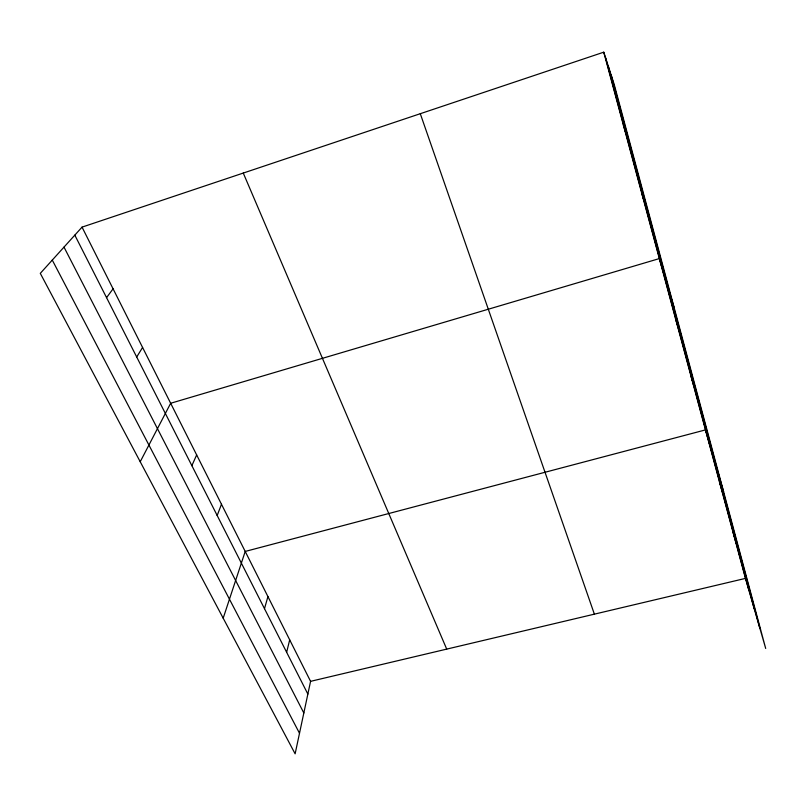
<?xml version="1.0" encoding="UTF-8"?>
<svg xmlns="http://www.w3.org/2000/svg" width="806" height="806" viewBox="0 0 806 806"><rect width="100%" height="100%" fill="white"/><g stroke="black" fill="none" stroke-linecap="round" stroke-linejoin="round"><path stroke-width="1.21" d="M82.041 227.131L310.572 681.342L295.127 753.822L40.3 273.355L82.041 227.131L603.754 52.178L614.222 84.509L765.7 648.467L745.459 578.396L603.754 52.178M286.634 652.286L289.697 639.853M264.489 608.671L267.935 596.591M223.191 618.182L245.215 551.435L705.472 429.9L723.617 491.791M217.177 515.497L221.479 504.264M191.868 465.667L196.654 454.927M140.224 461.747L170.66 403.272L659.338 258.585L674.431 308.658M136.698 357.008L142.581 347.467M106.553 297.646L113.082 288.82M310.572 681.342L745.459 578.396M52.279 260.086L299.51 733.279M63.996 247.11L303.832 712.988M74.817 235.14L307.862 694.087M243.271 173.068L446.715 649.112M420.289 113.706L594.385 614.162M623.32 124.819L625.416 131.529M641.818 193.521L644.185 201.258M675.488 318.551L678.299 327.992M690.843 375.586L693.835 385.731M719.426 481.706L722.72 493.02M732.735 531.144L736.16 542.962M611.2 75.159L759.937 628.519M608.258 66.072L754.265 608.883M605.558 57.73L748.996 590.647"/></g></svg>
